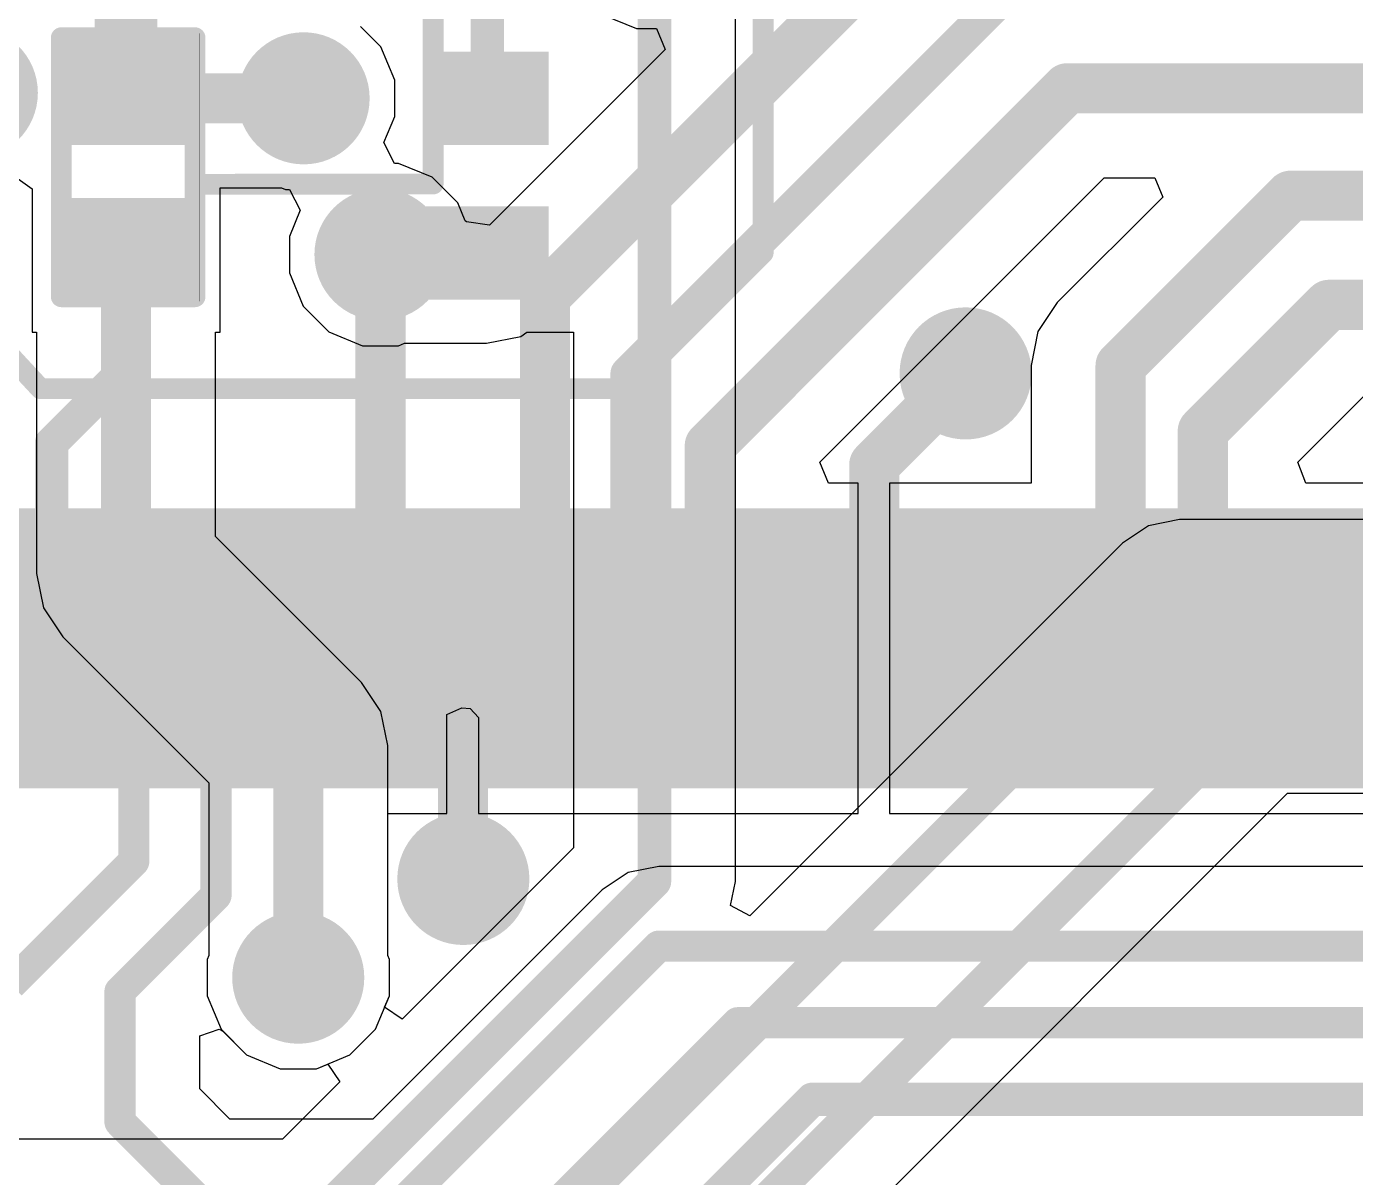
# Model space of a CAD drawing. Header units: millimetres. Extents: x 0 to 172, y 0 to 138.
# Drawn here: x 49.5 to 57.58, y 50.91 to 57.9 of the extents above; entities that cross this region are included whole.
import ezdxf

# ---------------------------------------------------------------- set-up
doc = ezdxf.new("R2010")
doc.units = ezdxf.units.MM
for name, color, linetype in [('BottomLayer', 5, 'Continuous'), ('BottomPaste', 16, 'Continuous'), ('BottomSolder', 6, 'Continuous'), ('TopLayer', 1, 'Continuous'), ('TopOverlay', 2, 'Continuous'), ('TopPaste', 8, 'Continuous'), ('TopSolder', 216, 'Continuous'), ('ViaHoleLayer', 16, 'Continuous')]:
    doc.layers.add(name, color=color, linetype=linetype)

# ---------------------------------------------------------------- blocks, each defined once
blk = doc.blocks.new('MM70_314B1_2_R300_33')
at = {"layer": 'TopLayer'}
for points in [[(47.80000092, -3.34999965), (48.10000032, -3.34999965), (48.10000032, -4.84999919), (47.80000092, -4.84999919)], [(48.29999992, -3.34999965), (48.59999931999999, -3.34999965), (48.59999931999999, -4.84999919), (48.29999992, -4.84999919)], [(48.79999892, -3.34999965), (49.09999832, -3.34999965), (49.09999832, -4.84999919), (48.79999892, -4.84999919)], [(49.30000046, -3.34999965), (49.59999986, -3.34999965), (49.59999986, -4.84999919), (49.30000046, -4.84999919)], [(49.79999946, -3.34999965), (50.09999886, -3.34999965), (50.09999886, -4.84999919), (49.79999946, -4.84999919)], [(50.300001, -3.34999965), (50.6000004, -3.34999965), (50.6000004, -4.84999919), (50.300001, -4.84999919)], [(50.8, -3.34999965), (51.09999939999999, -3.34999965), (51.09999939999999, -4.84999919), (50.8, -4.84999919)], [(51.29999899999999, -3.34999965), (51.5999984, -3.34999965), (51.5999984, -4.84999919), (51.29999899999999, -4.84999919)], [(51.80000054, -3.34999965), (52.09999994, -3.34999965), (52.09999994, -4.84999919), (51.80000054, -4.84999919)], [(52.29999954, -3.34999965), (52.59999893999999, -3.34999965), (52.59999893999999, -4.84999919), (52.29999954, -4.84999919)], [(52.80000107999999, -3.34999965), (53.10000048, -3.34999965), (53.10000048, -4.84999919), (52.80000107999999, -4.84999919)], [(53.30000008, -3.34999965), (53.59999948, -3.34999965), (53.59999948, -4.84999919), (53.30000008, -4.84999919)], [(53.79999907999999, -3.34999965), (54.09999848, -3.34999965), (54.09999848, -4.84999919), (53.79999907999999, -4.84999919)], [(54.30000062, -3.34999965), (54.60000002, -3.34999965), (54.60000002, -4.84999919), (54.30000062, -4.84999919)], [(54.79999961999999, -3.34999965), (55.09999901999999, -3.34999965), (55.09999901999999, -4.84999919), (54.79999961999999, -4.84999919)], [(55.30000115999999, -3.34999965), (55.60000056, -3.34999965), (55.60000056, -4.84999919), (55.30000115999999, -4.84999919)], [(55.80000016, -3.34999965), (56.09999955999999, -3.34999965), (56.09999955999999, -4.84999919), (55.80000016, -4.84999919)]]:
    blk.add_hatch(color=1, dxfattribs=at).paths.add_polyline_path(points)
at = {"layer": 'TopPaste'}
for points in [[(47.80000092, -3.34999965), (48.10000032, -3.34999965), (48.10000032, -4.84999919), (47.80000092, -4.84999919)], [(48.29999992, -3.34999965), (48.59999931999999, -3.34999965), (48.59999931999999, -4.84999919), (48.29999992, -4.84999919)], [(48.79999892, -3.34999965), (49.09999832, -3.34999965), (49.09999832, -4.84999919), (48.79999892, -4.84999919)], [(49.30000046, -3.34999965), (49.59999986, -3.34999965), (49.59999986, -4.84999919), (49.30000046, -4.84999919)], [(49.79999946, -3.34999965), (50.09999886, -3.34999965), (50.09999886, -4.84999919), (49.79999946, -4.84999919)], [(50.300001, -3.34999965), (50.6000004, -3.34999965), (50.6000004, -4.84999919), (50.300001, -4.84999919)], [(50.8, -3.34999965), (51.09999939999999, -3.34999965), (51.09999939999999, -4.84999919), (50.8, -4.84999919)], [(51.29999899999999, -3.34999965), (51.5999984, -3.34999965), (51.5999984, -4.84999919), (51.29999899999999, -4.84999919)], [(51.80000054, -3.34999965), (52.09999994, -3.34999965), (52.09999994, -4.84999919), (51.80000054, -4.84999919)], [(52.29999954, -3.34999965), (52.59999893999999, -3.34999965), (52.59999893999999, -4.84999919), (52.29999954, -4.84999919)], [(52.80000107999999, -3.34999965), (53.10000048, -3.34999965), (53.10000048, -4.84999919), (52.80000107999999, -4.84999919)], [(53.30000008, -3.34999965), (53.59999948, -3.34999965), (53.59999948, -4.84999919), (53.30000008, -4.84999919)], [(53.79999907999999, -3.34999965), (54.09999848, -3.34999965), (54.09999848, -4.84999919), (53.79999907999999, -4.84999919)], [(54.30000062, -3.34999965), (54.60000002, -3.34999965), (54.60000002, -4.84999919), (54.30000062, -4.84999919)], [(54.79999961999999, -3.34999965), (55.09999901999999, -3.34999965), (55.09999901999999, -4.84999919), (54.79999961999999, -4.84999919)], [(55.30000115999999, -3.34999965), (55.60000056, -3.34999965), (55.60000056, -4.84999919), (55.30000115999999, -4.84999919)], [(55.80000016, -3.34999965), (56.09999955999999, -3.34999965), (56.09999955999999, -4.84999919), (55.80000016, -4.84999919)]]:
    blk.add_hatch(color=8, dxfattribs=at).paths.add_polyline_path(points)
at = {"layer": 'TopSolder'}
for points in [[(47.69840092, -3.24839965), (48.20160032, -3.24839965), (48.20160032, -4.95159919), (47.69840092, -4.95159919)], [(48.19839991999999, -3.24839965), (48.70159931999999, -3.24839965), (48.70159931999999, -4.95159919), (48.19839991999999, -4.95159919)], [(48.69839892, -3.24839965), (49.20159832, -3.24839965), (49.20159832, -4.95159919), (48.69839892, -4.95159919)], [(49.19840046, -3.24839965), (49.70159986, -3.24839965), (49.70159986, -4.95159919), (49.19840046, -4.95159919)], [(49.69839946, -3.24839965), (50.20159886, -3.24839965), (50.20159886, -4.95159919), (49.69839946, -4.95159919)], [(50.198401, -3.24839965), (50.7016004, -3.24839965), (50.7016004, -4.95159919), (50.198401, -4.95159919)], [(50.6984, -3.24839965), (51.20159939999999, -3.24839965), (51.20159939999999, -4.95159919), (50.6984, -4.95159919)], [(51.19839899999999, -3.24839965), (51.7015984, -3.24839965), (51.7015984, -4.95159919), (51.19839899999999, -4.95159919)], [(51.69840054, -3.24839965), (52.20159993999999, -3.24839965), (52.20159993999999, -4.95159919), (51.69840054, -4.95159919)], [(52.19839954, -3.24839965), (52.70159894, -3.24839965), (52.70159894, -4.95159919), (52.19839954, -4.95159919)], [(52.69840108, -3.24839965), (53.20160048, -3.24839965), (53.20160048, -4.95159919), (52.69840108, -4.95159919)], [(53.19840007999999, -3.24839965), (53.70159948, -3.24839965), (53.70159948, -4.95159919), (53.19840007999999, -4.95159919)], [(53.69839907999999, -3.24839965), (54.20159848, -3.24839965), (54.20159848, -4.95159919), (53.69839907999999, -4.95159919)], [(54.19840062, -3.24839965), (54.70160001999999, -3.24839965), (54.70160001999999, -4.95159919), (54.19840062, -4.95159919)], [(54.69839962, -3.24839965), (55.20159901999999, -3.24839965), (55.20159901999999, -4.95159919), (54.69839962, -4.95159919)], [(55.19840115999999, -3.24839965), (55.70160056, -3.24839965), (55.70160056, -4.95159919), (55.19840115999999, -4.95159919)], [(55.69840016, -3.24839965), (56.20159956, -3.24839965), (56.20159956, -4.95159919), (55.69840016, -4.95159919)]]:
    blk.add_hatch(color=216, dxfattribs=at).paths.add_polyline_path(points)
blk = doc.blocks.new('R___0402_B_106')
at = {"layer": 'BottomLayer'}
for points in [[(-0.2413, 0.3175), (-0.2412999999999999, -0.3175), (-0.6985, -0.3175), (-0.6985, 0.3175)], [(0.6985, 0.3175), (0.6985, -0.3175), (0.2413, -0.3175), (0.2412999999999999, 0.3175)]]:
    blk.add_hatch(color=5, dxfattribs=at).paths.add_polyline_path(points)
at = {"layer": 'BottomPaste'}
for points in [[(-0.2413, 0.3175), (-0.2412999999999999, -0.3175), (-0.6985, -0.3175), (-0.6985, 0.3175)], [(0.6985, 0.3175), (0.6985, -0.3175), (0.2413, -0.3175), (0.2412999999999999, 0.3175)]]:
    blk.add_hatch(color=16, dxfattribs=at).paths.add_polyline_path(points)
at = {"layer": 'BottomSolder'}
for points in [[(-0.18629884, 0.37250116), (-0.1862988399999999, -0.37250116), (-0.75350116, -0.37250116), (-0.75350116, 0.37250116)], [(0.75350116, 0.37250116), (0.75350116, -0.37250116), (0.18629884, -0.37250116), (0.1862988399999999, 0.37250116)]]:
    blk.add_hatch(color=6, dxfattribs=at).paths.add_polyline_path(points)
blk = doc.blocks.new('R___0402_B_107')
at = {"layer": 'BottomLayer'}
for points in [[(-0.2413, 0.3175), (-0.2412999999999999, -0.3175), (-0.6985, -0.3175), (-0.6985, 0.3175)], [(0.6985, 0.3175), (0.6985, -0.3175), (0.2413, -0.3175), (0.2412999999999999, 0.3175)]]:
    blk.add_hatch(color=5, dxfattribs=at).paths.add_polyline_path(points)
at = {"layer": 'BottomPaste'}
for points in [[(-0.2413, 0.3175), (-0.2412999999999999, -0.3175), (-0.6985, -0.3175), (-0.6985, 0.3175)], [(0.6985, 0.3175), (0.6985, -0.3175), (0.2413, -0.3175), (0.2412999999999999, 0.3175)]]:
    blk.add_hatch(color=16, dxfattribs=at).paths.add_polyline_path(points)
at = {"layer": 'BottomSolder'}
for points in [[(-0.18629884, 0.37250116), (-0.1862988399999999, -0.37250116), (-0.75350116, -0.37250116), (-0.75350116, 0.37250116)], [(0.75350116, 0.37250116), (0.75350116, -0.37250116), (0.18629884, -0.37250116), (0.1862988399999999, 0.37250116)]]:
    blk.add_hatch(color=6, dxfattribs=at).paths.add_polyline_path(points)
blk = doc.blocks.new('R___0402_108')
at = {"layer": 'TopLayer'}
for points in [[(-0.6985, -0.3175), (-0.6985, 0.3175), (-0.2412999999999999, 0.3175), (-0.2413, -0.3175)], [(0.2412999999999999, -0.3175), (0.2413, 0.3175), (0.6985, 0.3175), (0.6985, -0.3175)]]:
    blk.add_hatch(color=1, dxfattribs=at).paths.add_polyline_path(points)
at = {"layer": 'TopPaste'}
for points in [[(-0.6985, -0.3175), (-0.6985, 0.3175), (-0.2412999999999999, 0.3175), (-0.2413, -0.3175)], [(0.2412999999999999, -0.3175), (0.2413, 0.3175), (0.6985, 0.3175), (0.6985, -0.3175)]]:
    blk.add_hatch(color=8, dxfattribs=at).paths.add_polyline_path(points)
at = {"layer": 'TopSolder'}
for points in [[(-0.75350116, -0.37250116), (-0.75350116, 0.37250116), (-0.1862988399999999, 0.37250116), (-0.18629884, -0.37250116)], [(0.1862988399999999, -0.37250116), (0.18629884, 0.37250116), (0.75350116, 0.37250116), (0.75350116, -0.37250116)]]:
    blk.add_hatch(color=216, dxfattribs=at).paths.add_polyline_path(points)
at = {"layer": 'TopOverlay'}
for points, const_width in [([(-0.7874, 0.4064), (-0.7874, -0.4064)], 0.127), ([(-0.7874, 0.4064), (0.7874, 0.4064)], 0.127), ([(0.7874, 0.4064), (0.7874, -0.4064)], 0.127), ([(-0.7874, -0.4064), (0.7874, -0.4064)], 0.127), ([(-0.8128, -0.4318), (0.8128, -0.4318)], 0.0032258)]:
    blk.add_lwpolyline(points, dxfattribs=dict(at, const_width=const_width))
for points, const_width in [([(-0.8191499999999999, 0.4064, 1), (-0.7556499999999999, 0.4064, 1)], 0.0635), ([(-0.8191499999999999, 0.4064, 1), (-0.7556499999999999, 0.4064, 1)], 0.0635), ([(0.7556499999999999, 0.4064, 1), (0.8191499999999999, 0.4064, 1)], 0.0635), ([(0.7556499999999999, 0.4064, 1), (0.8191499999999999, 0.4064, 1)], 0.0635), ([(-0.8191499999999999, -0.4064, 1), (-0.7556499999999999, -0.4064, 1)], 0.0635), ([(-0.8191499999999999, -0.4064, 1), (-0.7556499999999999, -0.4064, 1)], 0.0635), ([(0.7556499999999999, -0.4064, 1), (0.8191499999999999, -0.4064, 1)], 0.0635), ([(0.7556499999999999, -0.4064, 1), (0.8191499999999999, -0.4064, 1)], 0.0635), ([(-0.81360518, -0.4318, 1), (-0.8119948199999999, -0.4318, 1)], 0.0016129), ([(0.8119948199999999, -0.4318, 1), (0.81360518, -0.4318, 1)], 0.0016129)]:
    blk.add_lwpolyline(points, format="xyb", close=True, dxfattribs=dict(at, const_width=const_width))

msp = doc.modelspace()

# ---------------------------------------------------------------- hatches: boundary and pattern name
at = {"layer": 'BottomLayer'}
h = msp.add_hatch(color=5, dxfattribs=at)
edge = h.paths.add_edge_path()
edge.add_arc((51.181, 57.4675), 0.2999994, 0, 360)
h = msp.add_hatch(color=5, dxfattribs=at)
edge = h.paths.add_edge_path()
edge.add_arc((51.6483981, 56.5175019), 0.2999994, 0, 360)
h = msp.add_hatch(color=5, dxfattribs=at)
edge = h.paths.add_edge_path()
edge.add_arc((55.20651899999999, 55.79489984), 0.2999994, 0, 360)
h = msp.add_hatch(color=5, dxfattribs=at)
edge = h.paths.add_edge_path()
edge.add_arc((52.15227568, 52.72101216), 0.2999994, 0, 360)
h = msp.add_hatch(color=5, dxfattribs=at)
edge = h.paths.add_edge_path()
edge.add_arc((51.14839655999999, 52.1208), 0.2999994, 0, 360)
at = {"layer": 'BottomSolder'}
h = msp.add_hatch(color=6, dxfattribs=at)
edge = h.paths.add_edge_path()
edge.add_arc((49.163605, 57.50077654), 0.4015993999999999, 0, 360)
h = msp.add_hatch(color=6, dxfattribs=at)
edge = h.paths.add_edge_path()
edge.add_arc((51.181, 57.4675), 0.4015993999999999, 0, 360)
h = msp.add_hatch(color=6, dxfattribs=at)
edge = h.paths.add_edge_path()
edge.add_arc((51.6483981, 56.5175019), 0.4015993999999999, 0, 360)
h = msp.add_hatch(color=6, dxfattribs=at)
edge = h.paths.add_edge_path()
edge.add_arc((55.20651899999999, 55.79489984), 0.4015993999999999, 0, 360)
h = msp.add_hatch(color=6, dxfattribs=at)
edge = h.paths.add_edge_path()
edge.add_arc((52.15227568, 52.72101216), 0.4015993999999999, 0, 360)
h = msp.add_hatch(color=6, dxfattribs=at)
edge = h.paths.add_edge_path()
edge.add_arc((51.14839655999999, 52.1208), 0.4015993999999999, 0, 360)
at = {"layer": 'TopLayer'}
h = msp.add_hatch(color=1, dxfattribs=at)
edge = h.paths.add_edge_path()
edge.add_arc((51.181, 57.4675), 0.2999994, 0, 360)
h = msp.add_hatch(color=1, dxfattribs=at)
edge = h.paths.add_edge_path()
edge.add_arc((51.6483981, 56.5175019), 0.2999994, 0, 360)
h = msp.add_hatch(color=1, dxfattribs=at)
edge = h.paths.add_edge_path()
edge.add_arc((55.20651899999999, 55.79489984), 0.2999994, 0, 360)
h = msp.add_hatch(color=1, dxfattribs=at)
edge = h.paths.add_edge_path()
edge.add_arc((52.15227568, 52.72101216), 0.2999994, 0, 360)
h = msp.add_hatch(color=1, dxfattribs=at)
edge = h.paths.add_edge_path()
edge.add_arc((51.14839655999999, 52.1208), 0.2999994, 0, 360)
at = {"layer": 'TopSolder'}
h = msp.add_hatch(color=216, dxfattribs=at)
edge = h.paths.add_edge_path()
edge.add_arc((49.163605, 57.50077654), 0.4015993999999999, 0, 360)
h = msp.add_hatch(color=216, dxfattribs=at)
edge = h.paths.add_edge_path()
edge.add_arc((51.181, 57.4675), 0.4015993999999999, 0, 360)
h = msp.add_hatch(color=216, dxfattribs=at)
edge = h.paths.add_edge_path()
edge.add_arc((51.6483981, 56.5175019), 0.4015993999999999, 0, 360)
h = msp.add_hatch(color=216, dxfattribs=at)
edge = h.paths.add_edge_path()
edge.add_arc((55.20651899999999, 55.79489984), 0.4015993999999999, 0, 360)
h = msp.add_hatch(color=216, dxfattribs=at)
edge = h.paths.add_edge_path()
edge.add_arc((52.15227568, 52.72101216), 0.4015993999999999, 0, 360)
h = msp.add_hatch(color=216, dxfattribs=at)
edge = h.paths.add_edge_path()
edge.add_arc((51.14839655999999, 52.1208), 0.4015993999999999, 0, 360)
at = {"layer": 'ViaHoleLayer'}
h = msp.add_hatch(color=16, dxfattribs=at)
edge = h.paths.add_edge_path()
edge.add_arc((51.181, 57.4675), 0.1499997, 0, 360)
h = msp.add_hatch(color=16, dxfattribs=at)
edge = h.paths.add_edge_path()
edge.add_arc((51.6483981, 56.5175019), 0.1499997, 0, 360)
h = msp.add_hatch(color=16, dxfattribs=at)
edge = h.paths.add_edge_path()
edge.add_arc((55.20651899999999, 55.79489984), 0.1499997, 0, 360)
h = msp.add_hatch(color=16, dxfattribs=at)
edge = h.paths.add_edge_path()
edge.add_arc((52.15227568, 52.72101216), 0.1499997, 0, 360)
h = msp.add_hatch(color=16, dxfattribs=at)
edge = h.paths.add_edge_path()
edge.add_arc((51.14839655999999, 52.1208), 0.1499997, 0, 360)

# ---------------------------------------------------------------- linework, layer by layer
at = {"layer": 'BottomLayer'}
for p, q in [((53.80665388, 52.7062446), (53.80665388, 58.18565198)), ((49.4174399, 56.99849154), (49.5298984, 56.91766111999999)), ((49.5298984, 56.91766111999999), (49.5298984, 56.0451)), ((50.67289839999999, 56.0451), (50.67289839999999, 56.92365044)), ((50.67289839999999, 56.92365044), (51.04629872, 56.92365044)), ((51.04629872, 56.92365044), (51.07080209999999, 56.9135006)), ((51.07080209999999, 56.9135006), (51.09498797999999, 56.9135006)), ((51.09498797999999, 56.9135006), (51.16017453999999, 56.78649806)), ((51.16017453999999, 56.78649806), (51.0943987, 56.62769979999999)), ((51.0943987, 56.62769979999999), (51.0943987, 56.407304)), ((51.0943987, 56.407304), (51.1787394, 56.20368744)), ((51.1787394, 56.20368744), (51.33458364, 56.0478432)), ((49.5298984, 56.0451), (49.55754884, 56.0451)), ((49.55754884, 56.0451), (49.55754884, 54.57851416)), ((50.64524796, 54.80378168), (50.64524796, 56.0451)), ((50.64524796, 56.0451), (50.67289839999999, 56.0451)), ((51.33458364, 56.0478432), (51.53820019999999, 55.9635025)), ((52.29350222, 55.97875265999999), (52.50162474, 56.02014958)), ((52.50162474, 56.02014958), (52.53896528, 56.0451)), ((52.53896528, 56.0451), (52.82254612, 56.0451)), ((52.82254612, 56.0451), (52.82254612, 52.91005927999999)), ((51.53820019999999, 55.9635025), (51.758596, 55.9635025)), ((51.758596, 55.9635025), (51.7954133, 55.97875265999999)), ((51.7954133, 55.97875265999999), (52.29350222, 55.97875265999999)), ((56.31932347999999, 54.86879551999999), (56.15968955999999, 54.76213076)), ((56.50762384, 54.90625036), (56.31932347999999, 54.86879551999999)), ((85.97892379999999, 54.90625036), (56.50762384, 54.90625036)), ((51.5329551, 53.91607708), (50.64524796, 54.80378168)), ((56.15968955999999, 54.76213076), (53.89451248, 52.49695367999999)), ((49.55754884, 54.57851416), (49.59894576, 54.37039164)), ((49.59894576, 54.37039164), (49.71683986, 54.19395562)), ((49.71683986, 54.19395562), (50.604547, 53.30624593999999)), ((51.65084919999999, 53.73963852), (51.5329551, 53.91607708)), ((51.69224612, 53.531516), (51.65084919999999, 53.73963852)), ((51.69224612, 52.25550128), (51.69224612, 53.531516)), ((50.604547, 53.30624593999999), (50.604547, 52.25550128)), ((53.09683056, 49.1748318), (57.1638684, 53.24186964)), ((57.1638684, 53.24186964), (63.11899999999999, 53.24186964)), ((52.82254612, 52.91005927999999), (51.78100895999999, 51.86852211999999)), ((53.77746673999999, 52.55951642), (53.80665388, 52.7062446)), ((53.89451248, 52.49695367999999), (53.77746673999999, 52.55951642)), ((50.604547, 52.25550128), (50.59439716, 52.23099789999999)), ((50.59439716, 52.23099789999999), (50.59439716, 52.01060209999999)), ((51.70239596, 52.23099789999999), (51.69224612, 52.25550128)), ((51.70239596, 52.01060209999999), (51.70239596, 52.23099789999999)), ((50.59439716, 52.01060209999999), (50.67873786, 51.80698554)), ((51.67334344, 51.94046254), (51.70239596, 52.01060209999999)), ((51.78100895999999, 51.86852211999999), (51.67334344, 51.94046254)), ((50.67873786, 51.80698554), (50.83458209999999, 51.6511413)), ((50.83458209999999, 51.6511413), (51.03819866, 51.5668006)), ((51.03819866, 51.5668006), (51.25859446, 51.5668006)), ((51.25859446, 51.5668006), (51.32873401999999, 51.59585311999999)), ((51.32873401999999, 51.59585311999999), (51.40067444, 51.4881876)), ((51.40067444, 51.4881876), (51.0520188, 51.13953195999999)), ((51.0520188, 51.13953195999999), (48.29914902, 51.13953195999999))]:
    msp.add_line(p, q, dxfattribs=at)
for points, const_width in [([(50.1013984, 57.4675), (50.1013984, 58.4708)], 0.3809999999999999), ([(52.2986, 57.4675), (52.2986, 58.4708)], 0.2032), ([(53.3146, 52.7062446), (53.3146, 58.4454)], 0.2032), ([(50.1013984, 57.4675), (51.181, 57.4675)], 0.3048), ([(52.2986, 57.4675), (52.3875, 57.4675)], 0.2032), ([(50.1013984, 54.57851416), (50.1013984, 56.52769999999999)], 0.3048), ([(51.65859619999999, 56.52769999999999), (51.66369398, 56.52260222)], 0.3048), ([(51.66369398, 56.52260222), (52.29350222, 56.52260222)], 0.3048), ([(52.29350222, 56.52260222), (52.2986, 56.52769999999999)], 0.3048), ([(50.1013984, 54.57851416), (51.14839655999999, 53.531516)], 0.3048), ([(52.1641832, 50.07075584), (56.50762384, 54.41419647999999)], 0.2032), ([(56.50762384, 54.41419647999999), (86.18273848, 54.41419647999999)], 0.2032), ([(52.74889627999999, 49.52276608), (56.96005372, 53.73392352)], 0.2032), ([(56.96005372, 53.73392352), (86.91677815999999, 53.73392352)], 0.2032), ([(51.14839655999999, 52.1208), (51.14839655999999, 53.531516)], 0.3048), ([(51.25583347999999, 50.64747808), (53.3146, 52.7062446)], 0.2032)]:
    msp.add_lwpolyline(points, dxfattribs=dict(at, const_width=const_width))
for points, const_width in [([(50.0061484, 57.4675, 1), (50.19664839999999, 57.4675, 1)], 0.1905), ([(50.02519839999999, 57.4675, 1), (50.17759839999999, 57.4675, 1)], 0.1524), ([(51.1048, 57.4675, 1), (51.25719999999999, 57.4675, 1)], 0.1524), ([(52.2478, 57.4675, 1), (52.3494, 57.4675, 1)], 0.1016), ([(52.2478, 57.4675, 1), (52.3494, 57.4675, 1)], 0.1016), ([(52.3367, 57.4675, 1), (52.43829999999999, 57.4675, 1)], 0.1016), ([(50.02519839999999, 56.52769999999999, 1), (50.17759839999999, 56.52769999999999, 1)], 0.1524), ([(51.5823962, 56.52769999999999, 1), (51.7347962, 56.52769999999999, 1)], 0.1524), ([(51.58749397999999, 56.52260222, 1), (51.73989398, 56.52260222, 1)], 0.1524), ([(51.58749397999999, 56.52260222, 1), (51.73989398, 56.52260222, 1)], 0.1524), ([(52.21730221999999, 56.52260222, 1), (52.36970222, 56.52260222, 1)], 0.1524), ([(52.21730221999999, 56.52260222, 1), (52.36970222, 56.52260222, 1)], 0.1524), ([(52.2224, 56.52769999999999, 1), (52.37479999999999, 56.52769999999999, 1)], 0.1524), ([(50.02519839999999, 54.57851416, 1), (50.17759839999999, 54.57851416, 1)], 0.1524), ([(50.02519839999999, 54.57851416, 1), (50.17759839999999, 54.57851416, 1)], 0.1524), ([(56.45682384, 54.41419647999999, 1), (56.55842384, 54.41419647999999, 1)], 0.1016), ([(56.45682384, 54.41419647999999, 1), (56.55842384, 54.41419647999999, 1)], 0.1016), ([(56.90925371999999, 53.73392352, 1), (57.01085371999999, 53.73392352, 1)], 0.1016), ([(56.90925371999999, 53.73392352, 1), (57.01085371999999, 53.73392352, 1)], 0.1016), ([(51.07219656, 53.531516, 1), (51.22459655999999, 53.531516, 1)], 0.1524), ([(51.07219656, 53.531516, 1), (51.22459655999999, 53.531516, 1)], 0.1524), ([(53.2638, 52.7062446, 1), (53.36539999999999, 52.7062446, 1)], 0.1016), ([(53.2638, 52.7062446, 1), (53.36539999999999, 52.7062446, 1)], 0.1016), ([(51.07219656, 52.1208, 1), (51.22459655999999, 52.1208, 1)], 0.1524)]:
    msp.add_lwpolyline(points, format="xyb", close=True, dxfattribs=dict(at, const_width=const_width))
at = {"layer": 'TopLayer'}
for p, q in [((53.00078554, 57.9757413), (53.2044021, 57.8914006)), ((51.6506587, 57.78131445999999), (51.52708008, 57.90489307999999)), ((53.2044021, 57.8914006), (53.32755146, 57.8914006)), ((53.32755146, 57.8914006), (53.38015739999999, 57.76440059999999)), ((51.7349994, 57.5776979), (51.6506587, 57.78131445999999)), ((53.38015739999999, 57.76440059999999), (52.31162512, 56.69586832)), ((51.7349994, 57.3573021), (51.7349994, 57.5776979)), ((51.66922355999999, 57.19850383999999), (51.7349994, 57.3573021)), ((51.73441011999999, 57.0715013), (51.66922355999999, 57.19850383999999)), ((51.758596, 57.0715013), (51.73441011999999, 57.0715013)), ((51.96221256, 56.9871606), (51.758596, 57.0715013)), ((52.1180568, 56.83131636), (51.96221256, 56.9871606)), ((54.3192081, 55.25419734), (56.04972279999999, 56.98471204)), ((56.04972279999999, 56.98471204), (56.35604934, 56.98471204)), ((56.35604934, 56.98471204), (56.40464969999999, 56.86737927999999)), ((52.16332213999999, 56.7220354), (52.1180568, 56.83131636)), ((56.40464969999999, 56.86737927999999), (55.76383818, 56.22656522)), ((52.17128504, 56.71617815999999), (52.16332213999999, 56.7220354)), ((52.31162512, 56.69586832), (52.17128504, 56.71617815999999)), ((55.76383818, 56.22656522), (55.64594408, 56.05012919999999)), ((55.64594408, 56.05012919999999), (55.60454716, 55.84200668)), ((55.60454716, 55.84200668), (55.60454716, 55.12719734)), ((57.22681468, 55.25419734), (57.64059337999999, 55.66797603999999)), ((54.37181404, 55.12719734), (54.3192081, 55.25419734)), ((57.27569697999999, 55.12719734), (57.22681468, 55.25419734)), ((54.55239788, 55.12719734), (54.37181404, 55.12719734)), ((54.55239788, 53.11920033999999), (54.55239788, 55.12719734)), ((55.60454716, 55.12719734), (54.74439648, 55.12719734)), ((54.74439648, 55.12719734), (54.74439648, 53.11920033999999)), ((59.0523965, 55.12719734), (57.27569697999999, 55.12719734)), ((52.0523978, 53.72153086), (52.14391146, 53.76113961999999)), ((52.14391146, 53.76113961999999), (52.19283948, 53.75761155999999)), ((52.19283948, 53.75761155999999), (52.24439639999999, 53.70283137999999)), ((52.0523978, 53.11920033999999), (52.0523978, 53.72153086)), ((52.24439639999999, 53.70283137999999), (52.24439639999999, 53.11920033999999)), ((51.69224612, 52.25550128), (51.69224612, 53.11920033999999)), ((51.69224612, 53.11920033999999), (52.0523978, 53.11920033999999)), ((52.24439639999999, 53.11920033999999), (54.55239788, 53.11920033999999)), ((54.74439648, 53.11920033999999), (59.0523965, 53.11920033999999)), ((53.34013716, 52.79748648), (53.1545546, 52.76057266)), ((67.23590057999999, 52.79748648), (53.34013716, 52.79748648)), ((53.1545546, 52.76057266), (52.997227, 52.65544967999999)), ((52.997227, 52.65544967999999), (51.60250284, 51.26072551999999)), ((51.70239596, 52.23099789999999), (51.69224612, 52.25550128)), ((51.70239596, 52.01060209999999), (51.70239596, 52.23099789999999)), ((51.61805525999999, 51.80698554), (51.70239596, 52.01060209999999)), ((50.54943408, 51.76637602), (50.6676914, 51.80839016)), ((50.6676914, 51.80839016), (50.68937284, 51.79635056)), ((50.68937284, 51.79635056), (50.83458209999999, 51.6511413)), ((51.46221102, 51.6511413), (51.61805525999999, 51.80698554)), ((50.54943408, 51.44423543999999), (50.54943408, 51.76637602)), ((50.83458209999999, 51.6511413), (51.03819866, 51.5668006)), ((51.25859446, 51.5668006), (51.46221102, 51.6511413)), ((51.03819866, 51.5668006), (51.25859446, 51.5668006)), ((50.73294146, 51.26072551999999), (50.54943408, 51.44423543999999)), ((51.60250284, 51.26072551999999), (50.73294146, 51.26072551999999))]:
    msp.add_line(p, q, dxfattribs=at)
for points, const_width in [([(52.6483961, 56.26352221999999), (55.20651899999999, 58.82164511999999)], 0.3048), ([(50.1142, 57.5183), (50.1142, 58.52159999999999)], 0.2032), ([(53.14839764000001, 55.79489984), (55.46922611999999, 58.11572832)], 0.2032), ([(53.65079694, 55.35490325999999), (55.82445528, 57.5285616)], 0.3048), ([(55.82445528, 57.5285616), (64.82341112, 57.5285616)], 0.3048), ([(56.14839672, 55.84200668), (57.18150107999999, 56.87511104)], 0.3048), ([(57.18150107999999, 56.87511104), (65.41156336, 56.87511104)], 0.3048), ([(50.1142, 55.83689874), (50.1142, 56.5785)], 0.2032), ([(51.6483981, 54.12319884), (51.6483981, 56.5175019)], 0.3048), ([(52.6483961, 54.12319884), (52.6483961, 56.26352221999999)], 0.3048), ([(56.64839825999999, 55.44490054), (57.41532331999999, 56.2118256)], 0.3048), ([(57.41532331999999, 56.2118256), (65.92443254, 56.2118256)], 0.3048), ([(49.64839702, 55.37109575999999), (50.1142, 55.83689874)], 0.2032), ([(54.65079747999999, 55.23917832), (55.20651899999999, 55.79489984)], 0.3048), ([(56.14839672, 54.12319884), (56.14839672, 55.84200668)], 0.3048), ([(53.14839764000001, 54.12319884), (53.14839764000001, 55.79489984)], 0.2032), ([(56.64839825999999, 54.12319884), (56.64839825999999, 55.44490054)], 0.3048), ([(49.64839702, 54.12319884), (49.64839702, 55.37109575999999)], 0.2032), ([(53.65079694, 54.12559913999999), (53.65079694, 55.35490325999999)], 0.3048), ([(54.65079747999999, 54.12559913999999), (54.65079747999999, 55.23917832)], 0.3048), ([(50.14839602, 52.82765405999999), (50.14839602, 54.12319884)], 0.1892554), ([(50.64839755999999, 52.62080154), (50.64839755999999, 54.12319884)], 0.1892554), ([(51.14839655999999, 52.1208), (51.14839655999999, 54.12319884)], 0.3048), ([(52.1483971, 54.12319884), (52.15033765999999, 54.12125827999999)], 0.3048), ([(52.15033765999999, 52.72295018), (52.15033765999999, 54.12125827999999)], 0.3048), ([(53.64839664, 54.12319884), (53.65079694, 54.12559913999999)], 0.3048), ([(54.64839718, 54.12319884), (54.65079747999999, 54.12559913999999)], 0.3048), ([(49.40003836, 52.0792964), (50.14839602, 52.82765405999999)], 0.1892554), ([(52.15033765999999, 52.72295018), (52.15227568, 52.72101216)], 0.3048), ([(50.06448712, 52.0368911), (50.64839755999999, 52.62080154)], 0.1892554), ([(51.8033762, 50.77577855999999), (53.34013716, 52.31253951999999)], 0.1892554), ([(53.34013716, 52.31253951999999), (67.23590057999999, 52.31253951999999)], 0.1892554), ([(50.06448712, 51.24336208), (50.06448712, 52.0368911)], 0.1892554), ([(51.98648226, 50.0126), (53.82089057999999, 51.84700832)], 0.1892554), ([(53.82089057999999, 51.84700832), (66.46403776, 51.84700832)], 0.1892554), ([(52.2404594, 49.34736383999999), (54.274085, 51.38098944)], 0.2032), ([(54.274085, 51.38098944), (65.29192428, 51.38098944)], 0.2032), ([(50.06448712, 51.24336208), (50.53207063999999, 50.77577855999999)], 0.1892554)]:
    msp.add_lwpolyline(points, dxfattribs=dict(at, const_width=const_width))
for points, const_width in [([(50.0634, 57.5183, 1), (50.165, 57.5183, 1)], 0.1016), ([(55.74825528, 57.5285616, 1), (55.90065528, 57.5285616, 1)], 0.1524), ([(55.74825528, 57.5285616, 1), (55.90065528, 57.5285616, 1)], 0.1524), ([(57.10530108, 56.87511104, 1), (57.25770108, 56.87511104, 1)], 0.1524), ([(57.10530108, 56.87511104, 1), (57.25770108, 56.87511104, 1)], 0.1524), ([(50.0634, 56.5785, 1), (50.165, 56.5785, 1)], 0.1016), ([(51.57219809999999, 56.5175019, 1), (51.7245981, 56.5175019, 1)], 0.1524), ([(52.57219609999999, 56.26352221999999, 1), (52.7245961, 56.26352221999999, 1)], 0.1524), ([(52.57219609999999, 56.26352221999999, 1), (52.7245961, 56.26352221999999, 1)], 0.1524), ([(57.33912332, 56.2118256, 1), (57.49152332, 56.2118256, 1)], 0.1524), ([(57.33912332, 56.2118256, 1), (57.49152332, 56.2118256, 1)], 0.1524), ([(50.0634, 55.83689874, 1), (50.165, 55.83689874, 1)], 0.1016), ([(50.0634, 55.83689874, 1), (50.165, 55.83689874, 1)], 0.1016), ([(55.130319, 55.79489984, 1), (55.282719, 55.79489984, 1)], 0.1524), ([(56.07219671999999, 55.84200668, 1), (56.22459672, 55.84200668, 1)], 0.1524), ([(56.07219671999999, 55.84200668, 1), (56.22459672, 55.84200668, 1)], 0.1524), ([(53.09759764, 55.79489984, 1), (53.19919763999999, 55.79489984, 1)], 0.1016), ([(53.09759764, 55.79489984, 1), (53.19919763999999, 55.79489984, 1)], 0.1016), ([(56.57219826, 55.44490054, 1), (56.72459825999999, 55.44490054, 1)], 0.1524), ([(56.57219826, 55.44490054, 1), (56.72459825999999, 55.44490054, 1)], 0.1524), ([(49.59759701999999, 55.37109575999999, 1), (49.69919701999999, 55.37109575999999, 1)], 0.1016), ([(49.59759701999999, 55.37109575999999, 1), (49.69919701999999, 55.37109575999999, 1)], 0.1016), ([(53.57459693999999, 55.35490325999999, 1), (53.72699694, 55.35490325999999, 1)], 0.1524), ([(53.57459693999999, 55.35490325999999, 1), (53.72699694, 55.35490325999999, 1)], 0.1524), ([(54.57459748, 55.23917832, 1), (54.72699747999999, 55.23917832, 1)], 0.1524), ([(54.57459748, 55.23917832, 1), (54.72699747999999, 55.23917832, 1)], 0.1524), ([(49.59759701999999, 54.12319884, 1), (49.69919701999999, 54.12319884, 1)], 0.1016), ([(50.10108344, 54.12319884, 1), (50.1957086, 54.12319884, 1)], 0.0946277), ([(50.60108498, 54.12319884, 1), (50.69571014, 54.12319884, 1)], 0.0946277), ([(51.07219656, 54.12319884, 1), (51.22459655999999, 54.12319884, 1)], 0.1524), ([(51.57219809999999, 54.12319884, 1), (51.7245981, 54.12319884, 1)], 0.1524), ([(52.0721971, 54.12319884, 1), (52.2245971, 54.12319884, 1)], 0.1524), ([(52.07413766, 54.12125827999999, 1), (52.22653766, 54.12125827999999, 1)], 0.1524), ([(52.07413766, 54.12125827999999, 1), (52.22653766, 54.12125827999999, 1)], 0.1524), ([(52.57219609999999, 54.12319884, 1), (52.7245961, 54.12319884, 1)], 0.1524), ([(53.09759764, 54.12319884, 1), (53.19919763999999, 54.12319884, 1)], 0.1016), ([(53.57219664, 54.12319884, 1), (53.72459663999999, 54.12319884, 1)], 0.1524), ([(53.57459693999999, 54.12559913999999, 1), (53.72699694, 54.12559913999999, 1)], 0.1524), ([(53.57459693999999, 54.12559913999999, 1), (53.72699694, 54.12559913999999, 1)], 0.1524), ([(54.57219717999999, 54.12319884, 1), (54.72459718, 54.12319884, 1)], 0.1524), ([(54.57459748, 54.12559913999999, 1), (54.72699747999999, 54.12559913999999, 1)], 0.1524), ([(54.57459748, 54.12559913999999, 1), (54.72699747999999, 54.12559913999999, 1)], 0.1524), ([(56.07219671999999, 54.12319884, 1), (56.22459672, 54.12319884, 1)], 0.1524), ([(56.57219826, 54.12319884, 1), (56.72459825999999, 54.12319884, 1)], 0.1524), ([(50.10108344, 52.82765405999999, 1), (50.1957086, 52.82765405999999, 1)], 0.0946277), ([(50.10108344, 52.82765405999999, 1), (50.1957086, 52.82765405999999, 1)], 0.0946277), ([(52.07413766, 52.72295018, 1), (52.22653766, 52.72295018, 1)], 0.1524), ([(52.07413766, 52.72295018, 1), (52.22653766, 52.72295018, 1)], 0.1524), ([(52.07607568, 52.72101216, 1), (52.22847568, 52.72101216, 1)], 0.1524), ([(50.60108498, 52.62080154, 1), (50.69571014, 52.62080154, 1)], 0.0946277), ([(50.60108498, 52.62080154, 1), (50.69571014, 52.62080154, 1)], 0.0946277), ([(53.29282457999999, 52.31253951999999, 1), (53.38744973999999, 52.31253951999999, 1)], 0.0946277), ([(53.29282457999999, 52.31253951999999, 1), (53.38744973999999, 52.31253951999999, 1)], 0.0946277), ([(51.07219656, 52.1208, 1), (51.22459655999999, 52.1208, 1)], 0.1524), ([(50.01717454, 52.0368911, 1), (50.1117997, 52.0368911, 1)], 0.0946277), ([(50.01717454, 52.0368911, 1), (50.1117997, 52.0368911, 1)], 0.0946277), ([(53.773578, 51.84700832, 1), (53.86820316, 51.84700832, 1)], 0.0946277), ([(53.773578, 51.84700832, 1), (53.86820316, 51.84700832, 1)], 0.0946277), ([(54.223285, 51.38098944, 1), (54.32488499999999, 51.38098944, 1)], 0.1016), ([(54.223285, 51.38098944, 1), (54.32488499999999, 51.38098944, 1)], 0.1016), ([(50.01717454, 51.24336208, 1), (50.1117997, 51.24336208, 1)], 0.0946277), ([(50.01717454, 51.24336208, 1), (50.1117997, 51.24336208, 1)], 0.0946277)]:
    msp.add_lwpolyline(points, format="xyb", close=True, dxfattribs=dict(at, const_width=const_width))
at = {"layer": 'TopOverlay', "const_width": 0.127}
for points in [[(51.9684, 56.9468), (51.9684, 61.03619999999999)], [(53.97499999999999, 56.52769999999999), (53.97499999999999, 58.92799999999999)], [(50.546, 56.94448352), (51.9684, 56.9468)], [(53.14949999999999, 55.7022), (53.97499999999999, 56.52769999999999)], [(49.0982, 56.22289999999999), (49.5808, 55.7022)], [(49.5808, 55.7022), (53.14949999999999, 55.7022)]]:
    msp.add_lwpolyline(points, dxfattribs=at)
at = {"layer": 'TopOverlay', "const_width": 0.0635}
for points in [[(50.51425, 56.94448352, 1), (50.57774999999999, 56.94448352, 1)], [(51.93665, 56.9468, 1), (52.00015, 56.9468, 1)], [(51.93665, 56.9468, 1), (52.00015, 56.9468, 1)], [(53.94324999999999, 56.52769999999999, 1), (54.00675, 56.52769999999999, 1)], [(53.94324999999999, 56.52769999999999, 1), (54.00675, 56.52769999999999, 1)], [(49.54904999999999, 55.7022, 1), (49.61255, 55.7022, 1)], [(49.54904999999999, 55.7022, 1), (49.61255, 55.7022, 1)], [(53.11775, 55.7022, 1), (53.18125, 55.7022, 1)], [(53.11775, 55.7022, 1), (53.18125, 55.7022, 1)]]:
    msp.add_lwpolyline(points, format="xyb", close=True, dxfattribs=at)

# ---------------------------------------------------------------- block references
for name, p, rotation in [('MM70_314B1_2_R300_33', (105.59839688, 50.02319942), 180), ('R___0402_108', (50.1142, 57.04839999999999), 90), ('R___0402_B_106', (50.1013984, 56.99760000000001), 90), ('R___0402_B_107', (52.2986, 56.99760000000001), 90)]:
    msp.add_blockref(name, p, dxfattribs=dict(rotation=rotation))

doc.saveas('drawing.dxf')
